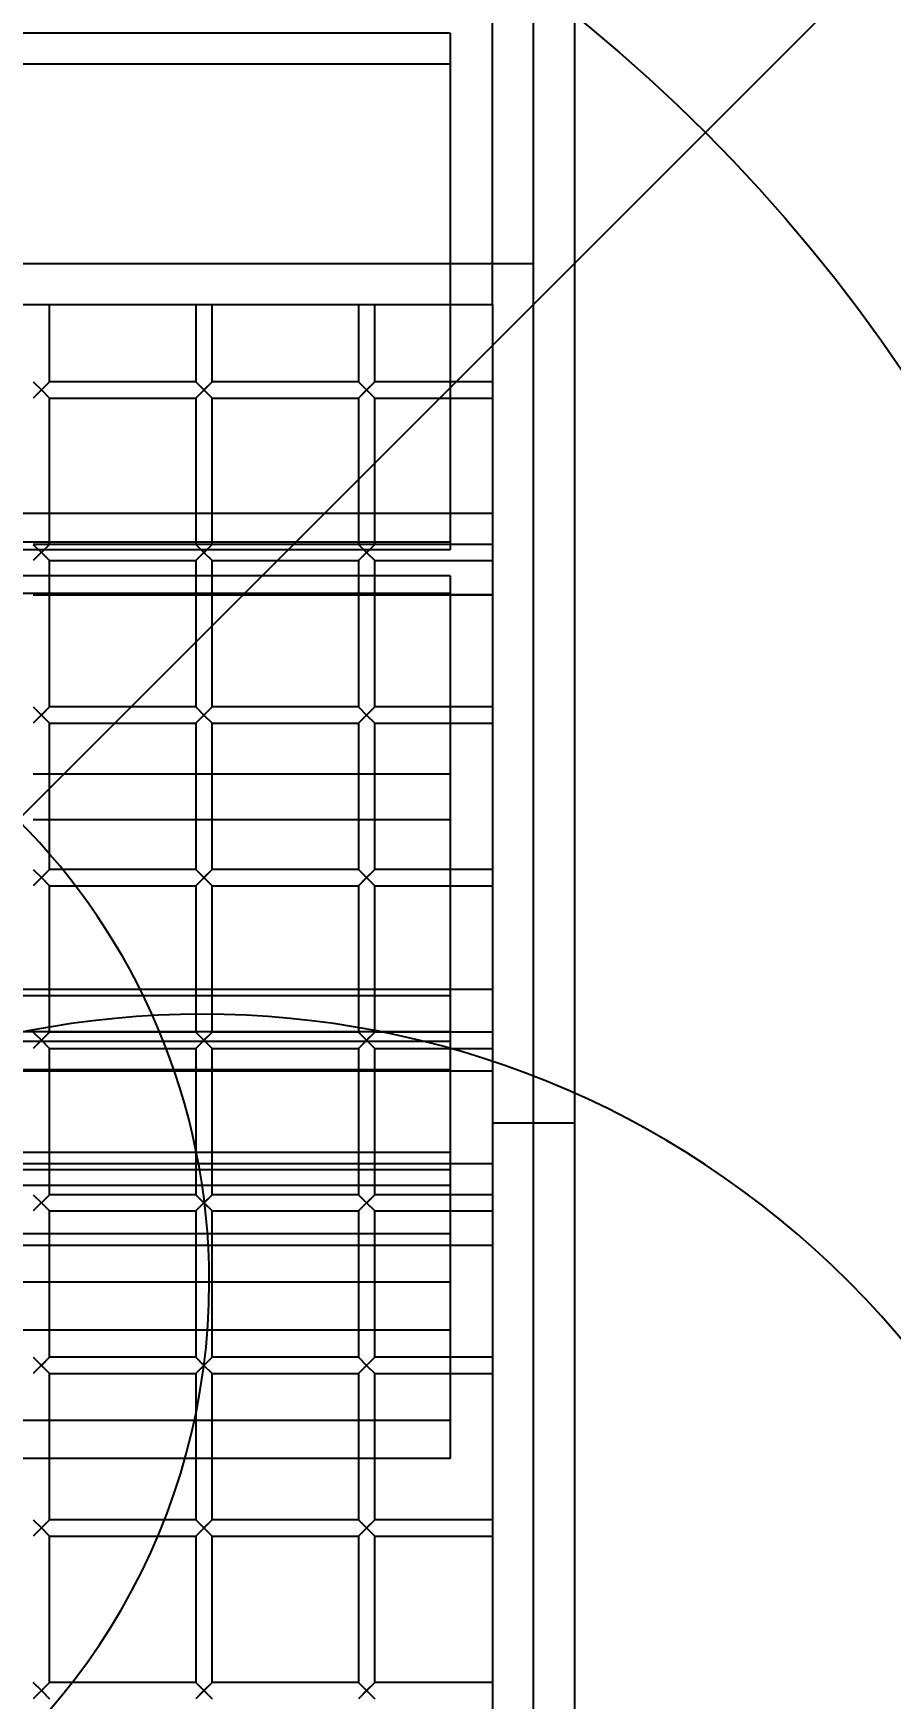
# Model space of a CAD drawing. Header units: centimetres. Extents: x 2097 to 16812, y -3973 to 8191.
# Drawn here: x 11677.31 to 11687.85, y 4765.96 to 4786.44 of the extents above; entities that cross this region are included whole.
import ezdxf
from ezdxf import colors
from ezdxf.entities.mleader import LeaderData, LeaderLine
from ezdxf.math import Vec2, Vec3

# ---------------------------------------------------------------- set-up
doc = ezdxf.new("R2010")
doc.units = ezdxf.units.CM
doc.layers.add('_GAZELEC-RESERVATION', color=1, linetype='Continuous', lineweight=18)
doc.layers.add('Fontanel-rsd', color=7, linetype='Continuous', lineweight=0)
doc.layers.add('prlm-VMC', color=93, linetype='Continuous')
doc.styles.get("Standard").update_dxf_attribs({"font": 'isocp.shx', "height": 15})

# ---------------------------------------------------------------- blocks, each defined once
blk = doc.blocks.new('xi.d500')
at = {"layer": 'prlm-VMC'}
blk.add_line((0, 0), (0, 92.024), dxfattribs=at)
for centre, radius, start, end in [((0, 59.524), 25, 0, 180), ((0, 59.524), 22.5, 0, 180), ((0, 35.917), 26.607, 20.016, 159.984), ((0, 59.524), 25, 180, 0), ((-11.25, 59.524), 11.25, 180, 0), ((0, -22.303), 51.327, 60.8516, 119.1484)]:
    blk.add_arc(centre, radius, start, end, dxfattribs=at)
blk = doc.blocks.new('xi.antares2200v')
at = {"layer": 'prlm-VMC', "color": 0}
for p, q in [((-24.98, 62.4), (-24.98, 2)), ((-24.47, 36.63), (-24.47, 61.68)), ((-23.97, 37.13), (-23.97, 61.18)), ((-22.42, 54.18), (-22.52, 54.28)), ((-22.52, 54.08), (-22.32, 54.28)), ((-22.42, 54.18), (-22.52, 54.28)), ((-22.42, 54.18), (-22.52, 54.08)), ((-22.42, 54.18), (-22.32, 54.28)), ((-22.42, 54.18), (-22.32, 54.28)), ((-22.42, 54.18), (-22.32, 54.08)), ((-22.32, 54.08), (-22.42, 54.18)), ((-20.42, 54.18), (-20.52, 54.28)), ((-20.52, 54.08), (-20.32, 54.28)), ((-20.42, 54.18), (-20.52, 54.28)), ((-20.42, 54.18), (-20.52, 54.08)), ((-20.42, 54.18), (-20.32, 54.28)), ((-20.42, 54.18), (-20.32, 54.28)), ((-20.42, 54.18), (-20.32, 54.08)), ((-20.32, 54.08), (-20.42, 54.18)), ((-18.42, 54.18), (-18.52, 54.28)), ((-18.52, 54.08), (-18.32, 54.28)), ((-18.42, 54.18), (-18.52, 54.28)), ((-18.42, 54.18), (-18.52, 54.08)), ((-18.42, 54.18), (-18.32, 54.28)), ((-18.42, 54.18), (-18.32, 54.28)), ((-18.42, 54.18), (-18.32, 54.08)), ((-18.32, 54.08), (-18.42, 54.18)), ((-23.97, 54.08), (-22.52, 54.08)), ((-22.52, 54.08), (-22.52, 52.28)), ((-22.32, 54.08), (-20.52, 54.08)), ((-22.32, 52.28), (-22.32, 54.08)), ((-20.52, 54.08), (-20.52, 52.28)), ((-20.32, 54.08), (-18.8, 54.08)), ((-20.32, 52.28), (-20.32, 54.08)), ((-18.8, 54.08), (-18.52, 54.08)), ((-18.52, 54.08), (-18.52, 52.28)), ((-22.52, 52.28), (-23.97, 52.28)), ((-22.52, 52.08), (-22.32, 52.28)), ((-22.42, 52.18), (-22.52, 52.28)), ((-22.52, 52.08), (-22.32, 52.28)), ((-22.52, 52.28), (-22.42, 52.18)), ((-20.52, 52.28), (-22.32, 52.28)), ((-20.52, 52.08), (-20.32, 52.28)), ((-20.42, 52.18), (-20.52, 52.28)), ((-20.52, 52.08), (-20.32, 52.28)), ((-20.52, 52.28), (-20.42, 52.18)), ((-19.853, 52.28), (-20.32, 52.28)), ((-18.52, 52.28), (-19.853, 52.28)), ((-18.52, 52.08), (-18.32, 52.28)), ((-18.42, 52.18), (-18.52, 52.28)), ((-18.52, 52.08), (-18.32, 52.28)), ((-18.52, 52.28), (-18.42, 52.18)), ((-23.97, 52.08), (-22.52, 52.08)), ((-22.52, 52.08), (-22.42, 52.18)), ((-22.42, 52.18), (-22.52, 52.08)), ((-22.52, 52.08), (-22.52, 50.28)), ((-22.32, 52.08), (-22.42, 52.18)), ((-22.32, 52.08), (-22.42, 52.18)), ((-22.32, 52.08), (-20.52, 52.08)), ((-22.32, 50.28), (-22.32, 52.08)), ((-20.52, 52.08), (-20.42, 52.18)), ((-20.42, 52.18), (-20.52, 52.08)), ((-20.52, 52.08), (-20.52, 50.28)), ((-20.32, 52.08), (-20.42, 52.18)), ((-20.32, 52.08), (-20.42, 52.18)), ((-20.32, 52.08), (-19.934, 52.08)), ((-20.32, 50.775), (-20.32, 52.08)), ((-19.934, 52.08), (-18.52, 52.08)), ((-18.52, 52.08), (-18.42, 52.18)), ((-18.42, 52.18), (-18.52, 52.08)), ((-18.52, 52.08), (-18.52, 50.28)), ((-18.32, 52.08), (-18.42, 52.18)), ((-18.32, 52.08), (-18.42, 52.18)), ((-23.45, 50.858), (-23.45, 51.324)), ((-23.45, 51.324), (-22.52, 51.324)), ((-22.52, 51.324), (-22.32, 51.324)), ((-22.32, 51.324), (-20.52, 51.324)), ((-20.52, 51.324), (-20.32, 51.324)), ((-20.32, 51.324), (-20.187, 51.324)), ((-20.187, 51.324), (-4.703, 51.324)), ((-23.45, 50.28), (-23.45, 50.858)), ((-23.45, 50.858), (-22.52, 50.858)), ((-22.52, 50.858), (-22.32, 50.858)), ((-22.32, 50.858), (-20.52, 50.858)), ((-20.52, 50.858), (-20.32, 50.858)), ((-20.32, 50.858), (-20.303, 50.858)), ((-20.303, 50.858), (-4.587, 50.858)), ((-20.32, 50.28), (-20.32, 50.775)), ((-22.52, 50.28), (-23.97, 50.28)), ((-23.45, 50.08), (-23.45, 50.28)), ((-22.52, 50.08), (-22.32, 50.28)), ((-22.42, 50.18), (-22.52, 50.28)), ((-22.52, 50.08), (-22.32, 50.28)), ((-22.52, 50.28), (-22.42, 50.18)), ((-20.52, 50.28), (-22.32, 50.28)), ((-20.52, 50.08), (-20.32, 50.28)), ((-20.42, 50.18), (-20.52, 50.28)), ((-20.52, 50.08), (-20.32, 50.28)), ((-20.52, 50.28), (-20.42, 50.18)), ((-18.52, 50.28), (-20.32, 50.28)), ((-18.52, 50.08), (-18.32, 50.28)), ((-18.42, 50.18), (-18.52, 50.28)), ((-18.52, 50.08), (-18.32, 50.28)), ((-18.52, 50.28), (-18.42, 50.18)), ((-23.97, 50.08), (-22.52, 50.08)), ((-23.45, 49.748), (-23.45, 50.08)), ((-22.52, 50.08), (-22.42, 50.18)), ((-22.42, 50.18), (-22.52, 50.08)), ((-22.52, 50.08), (-22.52, 48.28)), ((-22.32, 50.08), (-22.42, 50.18)), ((-22.32, 50.08), (-22.42, 50.18)), ((-22.32, 50.08), (-20.52, 50.08)), ((-22.32, 48.28), (-22.32, 50.08)), ((-20.52, 50.08), (-20.419, 50.181)), ((-20.52, 50.08), (-20.42, 50.18)), ((-20.42, 50.18), (-20.52, 50.08)), ((-20.52, 50.08), (-20.52, 48.28)), ((-20.32, 50.08), (-20.42, 50.18)), ((-20.32, 50.08), (-20.42, 50.18)), ((-20.32, 50.08), (-18.52, 50.08)), ((-20.32, 48.28), (-20.32, 50.08)), ((-18.52, 50.08), (-18.42, 50.18)), ((-18.42, 50.18), (-18.52, 50.08)), ((-18.52, 50.08), (-18.52, 48.28)), ((-18.32, 50.08), (-18.42, 50.18)), ((-18.32, 50.08), (-18.42, 50.18)), ((-23.45, 49.155), (-23.45, 49.748)), ((-23.45, 49.748), (-22.52, 49.748)), ((-22.52, 49.748), (-22.32, 49.748)), ((-22.32, 49.748), (-20.52, 49.748)), ((-20.52, 49.748), (-4.32, 49.748)), ((-23.45, 48.28), (-23.45, 49.155)), ((-23.45, 49.155), (-22.52, 49.155)), ((-22.52, 49.155), (-22.32, 49.155)), ((-22.32, 49.155), (-20.52, 49.155)), ((-20.52, 49.155), (-4.32, 49.155)), ((-23.97, 48.7), (-23.97, 48.7)), ((-23.45, 48.7), (-23.97, 48.7)), ((-1.4, 48.7), (-23.45, 48.7)), ((-1.4, 48.559), (-23.45, 48.559)), ((-22.52, 48.28), (-23.97, 48.28)), ((-23.45, 48.08), (-23.45, 48.28)), ((-22.52, 48.08), (-22.32, 48.28)), ((-22.42, 48.18), (-22.52, 48.28)), ((-22.52, 48.08), (-22.32, 48.28)), ((-22.52, 48.28), (-22.42, 48.18)), ((-22.52, 48.08), (-22.42, 48.18)), ((-22.42, 48.18), (-22.52, 48.08)), ((-22.32, 48.08), (-22.42, 48.18)), ((-22.32, 48.08), (-22.42, 48.18)), ((-20.52, 48.28), (-22.32, 48.28)), ((-20.52, 48.08), (-20.32, 48.28)), ((-20.42, 48.18), (-20.52, 48.28)), ((-20.52, 48.08), (-20.32, 48.28)), ((-20.52, 48.28), (-20.426, 48.186)), ((-20.52, 48.08), (-20.42, 48.18)), ((-20.52, 48.08), (-20.425, 48.175)), ((-20.426, 48.186), (-20.42, 48.18)), ((-20.42, 48.18), (-20.425, 48.175)), ((-20.32, 48.08), (-20.42, 48.18)), ((-20.32, 48.08), (-20.42, 48.18)), ((-18.52, 48.28), (-20.32, 48.28)), ((-18.52, 48.08), (-18.32, 48.28)), ((-18.42, 48.18), (-18.52, 48.28)), ((-18.52, 48.08), (-18.32, 48.28)), ((-18.52, 48.28), (-18.42, 48.18)), ((-18.52, 48.08), (-18.42, 48.18)), ((-18.42, 48.18), (-18.52, 48.08)), ((-18.32, 48.08), (-18.42, 48.18)), ((-18.32, 48.08), (-18.42, 48.18)), ((-23.97, 48.08), (-22.52, 48.08)), ((-23.45, 47.966), (-23.45, 48.08)), ((-23.45, 47.966), (-22.52, 47.966)), ((-23.45, 47.7), (-23.45, 47.966)), ((-22.52, 48.08), (-22.52, 46.28)), ((-22.52, 47.966), (-22.32, 47.966)), ((-22.32, 48.08), (-20.52, 48.08)), ((-22.32, 46.28), (-22.32, 48.08)), ((-22.32, 47.966), (-20.52, 47.966)), ((-20.52, 48.08), (-20.52, 46.28)), ((-20.52, 47.966), (-4.32, 47.966)), ((-20.32, 48.08), (-18.52, 48.08)), ((-20.32, 47.535), (-20.32, 48.08)), ((-18.52, 48.08), (-18.52, 46.28)), ((-23.45, 47.776), (-1.4, 47.776)), ((-23.97, 47.7), (-23.97, 47.7)), ((-23.97, 47.7), (-22.52, 47.7)), ((-23.45, 46.556), (-23.45, 47.7)), ((-23.45, 47.561), (-23.45, 47.561)), ((-23.45, 47.561), (-1.4, 47.561)), ((-22.52, 47.7), (-22.32, 47.7)), ((-22.32, 47.7), (-20.52, 47.7)), ((-20.52, 47.7), (-4.538, 47.7)), ((-20.32, 46.28), (-20.32, 47.535)), ((-24.98, 47.2), (-23.97, 47.2)), ((-23.97, 46.556), (-23.97, 46.556)), ((-23.45, 46.556), (-23.97, 46.556)), ((-23.97, 46.556), (-23.97, 46.556)), ((-22.52, 46.556), (-23.97, 46.556)), ((-23.45, 46.193), (-23.45, 46.556)), ((-1.4, 46.556), (-23.45, 46.556)), ((-1.4, 46.541), (-23.45, 46.541)), ((-22.32, 46.556), (-22.52, 46.556)), ((-20.52, 46.556), (-22.32, 46.556)), ((-20.32, 46.556), (-20.52, 46.556)), ((-20.053, 46.556), (-20.32, 46.556)), ((-4.836, 46.556), (-20.053, 46.556)), ((-22.52, 46.28), (-23.97, 46.28)), ((-1.4, 46.193), (-23.45, 46.193)), ((-23.45, 46.08), (-23.45, 46.193)), ((-22.52, 46.08), (-22.32, 46.28)), ((-22.42, 46.18), (-22.52, 46.28)), ((-22.52, 46.08), (-22.32, 46.28)), ((-22.52, 46.28), (-22.42, 46.18)), ((-22.52, 46.08), (-22.42, 46.18)), ((-22.42, 46.18), (-22.52, 46.08)), ((-22.32, 46.08), (-22.42, 46.18)), ((-22.32, 46.08), (-22.42, 46.18)), ((-20.52, 46.28), (-22.32, 46.28)), ((-20.52, 46.08), (-20.32, 46.28)), ((-20.42, 46.18), (-20.52, 46.28)), ((-20.52, 46.08), (-20.32, 46.28)), ((-20.52, 46.28), (-20.42, 46.18)), ((-20.52, 46.08), (-20.42, 46.18)), ((-20.42, 46.18), (-20.52, 46.08)), ((-20.32, 46.08), (-20.42, 46.18)), ((-20.32, 46.08), (-20.42, 46.18)), ((-19.953, 46.28), (-20.32, 46.28)), ((-18.52, 46.28), (-19.953, 46.28)), ((-18.52, 46.08), (-18.32, 46.28)), ((-18.42, 46.18), (-18.52, 46.28)), ((-18.52, 46.08), (-18.32, 46.28)), ((-18.52, 46.28), (-18.42, 46.18)), ((-18.52, 46.08), (-18.42, 46.18)), ((-18.42, 46.18), (-18.52, 46.08)), ((-18.32, 46.08), (-18.42, 46.18)), ((-18.32, 46.08), (-18.42, 46.18)), ((-23.97, 46.08), (-22.52, 46.08)), ((-23.45, 44.28), (-23.45, 46.08)), ((-23.45, 46.075), (-23.45, 46.075)), ((-23.45, 46.075), (-23.45, 46.075)), ((-23.45, 46.075), (-1.4, 46.075)), ((-22.52, 46.08), (-22.52, 44.28)), ((-22.32, 46.08), (-20.52, 46.08)), ((-22.32, 44.28), (-22.32, 46.08)), ((-20.52, 46.08), (-20.52, 44.28)), ((-20.32, 46.08), (-19.874, 46.08)), ((-20.32, 44.28), (-20.32, 46.08)), ((-19.874, 46.08), (-18.52, 46.08)), ((-18.52, 46.08), (-18.52, 44.28)), ((-23.97, 45.556), (-23.97, 45.556)), ((-23.97, 45.556), (-23.45, 45.556)), ((-23.97, 45.556), (-0.92, 45.556)), ((-23.45, 45.633), (-1.4, 45.633)), ((-23.45, 45.556), (-1.4, 45.556)), ((-22.52, 44.28), (-23.97, 44.28)), ((-23.45, 44.08), (-23.45, 44.28)), ((-22.42, 44.18), (-22.52, 44.28)), ((-22.52, 44.08), (-22.32, 44.28)), ((-22.52, 44.28), (-22.42, 44.18)), ((-22.32, 44.28), (-22.42, 44.18)), ((-22.42, 44.18), (-22.32, 44.28)), ((-20.52, 44.28), (-22.32, 44.28)), ((-20.52, 44.08), (-20.32, 44.28)), ((-20.42, 44.18), (-20.52, 44.28)), ((-20.52, 44.08), (-20.32, 44.28)), ((-20.52, 44.28), (-20.42, 44.18)), ((-18.838, 44.28), (-20.32, 44.28)), ((-18.52, 44.28), (-18.838, 44.28)), ((-18.52, 44.08), (-18.32, 44.28)), ((-18.42, 44.18), (-18.52, 44.28)), ((-18.52, 44.08), (-18.32, 44.28)), ((-18.52, 44.28), (-18.42, 44.18)), ((-23.97, 44.08), (-22.52, 44.08)), ((-23.45, 43.47), (-23.45, 44.08)), ((-22.42, 44.18), (-22.52, 44.08)), ((-22.52, 44.08), (-22.52, 42.28)), ((-22.32, 44.08), (-22.42, 44.18)), ((-22.32, 44.08), (-22.42, 44.18)), ((-22.32, 44.08), (-20.52, 44.08)), ((-22.32, 42.28), (-22.32, 44.08)), ((-20.52, 44.08), (-20.42, 44.18)), ((-20.42, 44.18), (-20.52, 44.08)), ((-20.52, 44.08), (-20.52, 42.28)), ((-20.32, 44.08), (-20.42, 44.18)), ((-20.32, 44.08), (-20.42, 44.18)), ((-20.32, 44.08), (-18.681, 44.08)), ((-20.32, 42.28), (-20.32, 44.08)), ((-18.681, 44.08), (-18.52, 44.08)), ((-18.52, 44.08), (-18.42, 44.18)), ((-18.42, 44.18), (-18.52, 44.08)), ((-18.52, 44.08), (-18.52, 43.889)), ((-18.32, 44.08), (-18.42, 44.18)), ((-18.32, 44.08), (-18.42, 44.18)), ((-18.52, 43.889), (-18.52, 42.28)), ((-23.45, 42.909), (-23.45, 43.47)), ((-23.45, 43.47), (-22.52, 43.47)), ((-22.52, 43.47), (-22.32, 43.47)), ((-22.32, 43.47), (-20.52, 43.47)), ((-20.52, 43.47), (-20.32, 43.47)), ((-20.32, 43.47), (-18.52, 43.47)), ((-18.52, 43.47), (-18.32, 43.47)), ((-23.45, 42.28), (-23.45, 42.909)), ((-23.45, 42.909), (-22.52, 42.909)), ((-22.52, 42.909), (-22.32, 42.909)), ((-22.32, 42.909), (-20.52, 42.909)), ((-20.52, 42.909), (-20.32, 42.909)), ((-20.32, 42.909), (-18.52, 42.909)), ((-18.52, 42.909), (-18.32, 42.909)), ((-22.52, 42.28), (-23.97, 42.28)), ((-23.45, 42.08), (-23.45, 42.28)), ((-22.42, 42.18), (-22.52, 42.28)), ((-22.52, 42.08), (-22.32, 42.28)), ((-22.52, 42.28), (-22.42, 42.18)), ((-22.32, 42.28), (-22.42, 42.18)), ((-22.42, 42.18), (-22.32, 42.28)), ((-20.52, 42.28), (-22.32, 42.28)), ((-20.52, 42.08), (-20.32, 42.28)), ((-20.42, 42.18), (-20.52, 42.28)), ((-20.52, 42.08), (-20.32, 42.28)), ((-20.52, 42.28), (-20.42, 42.18)), ((-18.52, 42.28), (-20.32, 42.28)), ((-18.52, 42.08), (-18.32, 42.28)), ((-18.42, 42.18), (-18.52, 42.28)), ((-18.52, 42.08), (-18.32, 42.28)), ((-18.52, 42.28), (-18.42, 42.18)), ((-23.97, 42.08), (-22.52, 42.08)), ((-23.45, 40.7), (-23.45, 42.08)), ((-22.42, 42.18), (-22.52, 42.08)), ((-22.52, 42.08), (-22.52, 40.28)), ((-22.32, 42.08), (-22.42, 42.18)), ((-22.32, 42.08), (-22.42, 42.18)), ((-22.32, 42.08), (-20.52, 42.08)), ((-22.32, 40.28), (-22.32, 42.08)), ((-20.52, 42.08), (-20.42, 42.18)), ((-20.42, 42.18), (-20.52, 42.08)), ((-20.52, 42.08), (-20.52, 40.28)), ((-20.32, 42.08), (-20.42, 42.18)), ((-20.32, 42.08), (-20.42, 42.18)), ((-20.32, 42.08), (-18.52, 42.08)), ((-20.32, 40.28), (-20.32, 42.08)), ((-18.52, 42.08), (-18.42, 42.18)), ((-18.42, 42.18), (-18.52, 42.08)), ((-18.52, 42.08), (-18.52, 40.28)), ((-18.32, 42.08), (-18.42, 42.18)), ((-18.32, 42.08), (-18.42, 42.18)), ((-23.97, 40.7), (-23.97, 40.7)), ((-23.97, 40.7), (-23.45, 40.7)), ((-23.97, 40.7), (-23.97, 40.7)), ((-22.52, 40.7), (-23.97, 40.7)), ((-23.45, 40.466), (-23.45, 40.7)), ((-1.4, 40.681), (-23.45, 40.681)), ((-22.32, 40.7), (-22.52, 40.7)), ((-20.52, 40.7), (-22.32, 40.7)), ((-20.32, 40.7), (-20.52, 40.7)), ((-18.52, 40.7), (-20.32, 40.7)), ((-18.32, 40.7), (-18.52, 40.7)), ((-23.45, 40.466), (-1.4, 40.466)), ((-22.52, 40.28), (-23.97, 40.28)), ((-22.42, 40.18), (-22.52, 40.28)), ((-22.52, 40.08), (-22.32, 40.28)), ((-22.52, 40.28), (-22.42, 40.18)), ((-22.42, 40.18), (-22.52, 40.08)), ((-22.32, 40.28), (-22.42, 40.18)), ((-22.42, 40.18), (-22.32, 40.28)), ((-22.32, 40.08), (-22.42, 40.18)), ((-22.32, 40.08), (-22.42, 40.18)), ((-20.52, 40.28), (-22.32, 40.28)), ((-20.52, 40.08), (-20.32, 40.28)), ((-20.42, 40.18), (-20.52, 40.28)), ((-20.52, 40.08), (-20.32, 40.28)), ((-20.52, 40.28), (-20.42, 40.18)), ((-20.52, 40.08), (-20.42, 40.18)), ((-20.42, 40.18), (-20.52, 40.08)), ((-20.32, 40.08), (-20.42, 40.18)), ((-20.32, 40.08), (-20.42, 40.18)), ((-18.52, 40.28), (-20.32, 40.28)), ((-18.52, 40.08), (-18.32, 40.28)), ((-18.42, 40.18), (-18.52, 40.28)), ((-18.52, 40.08), (-18.32, 40.28)), ((-18.52, 40.28), (-18.42, 40.18)), ((-18.52, 40.08), (-18.42, 40.18)), ((-18.42, 40.18), (-18.52, 40.08)), ((-18.32, 40.08), (-18.42, 40.18)), ((-18.32, 40.08), (-18.42, 40.18)), ((-23.97, 40.08), (-22.52, 40.08)), ((-23.45, 40.078), (-23.45, 40.148)), ((-23.45, 40.148), (-1.4, 40.148)), ((-22.52, 40.078), (-23.45, 40.078)), ((-23.45, 38.28), (-23.45, 40.078)), ((-23.45, 40.055), (-1.4, 40.055)), ((-22.52, 40.08), (-22.52, 38.28)), ((-22.32, 40.078), (-22.52, 40.078)), ((-22.32, 40.08), (-20.52, 40.08)), ((-22.32, 38.28), (-22.32, 40.08)), ((-20.52, 40.078), (-22.32, 40.078)), ((-20.52, 40.08), (-20.52, 38.28)), ((-20.32, 40.078), (-20.52, 40.078)), ((-20.32, 40.08), (-18.52, 40.08)), ((-20.32, 38.28), (-20.32, 40.08)), ((-18.52, 40.078), (-20.32, 40.078)), ((-18.52, 40.08), (-18.52, 38.28)), ((-18.32, 40.078), (-18.52, 40.078)), ((-23.97, 39.7), (-23.97, 39.7)), ((-23.97, 39.7), (-23.45, 39.7)), ((-23.97, 39.7), (-0.92, 39.7)), ((-23.45, 39.7), (-1.4, 39.7)), ((-23.45, 39.7), (-1.4, 39.7)), ((-22.52, 38.28), (-23.97, 38.28)), ((-23.45, 38.08), (-23.45, 38.28)), ((-22.52, 38.08), (-22.32, 38.28)), ((-22.42, 38.18), (-22.52, 38.28)), ((-22.52, 38.28), (-22.42, 38.18)), ((-22.42, 38.18), (-22.52, 38.08)), ((-22.32, 38.28), (-22.42, 38.18)), ((-22.42, 38.18), (-22.32, 38.28)), ((-22.32, 38.08), (-22.42, 38.18)), ((-22.32, 38.08), (-22.42, 38.18)), ((-20.52, 38.28), (-22.32, 38.28)), ((-20.52, 38.08), (-20.32, 38.28)), ((-20.42, 38.18), (-20.52, 38.28)), ((-20.52, 38.08), (-20.32, 38.28)), ((-20.52, 38.28), (-20.42, 38.18)), ((-20.52, 38.08), (-20.42, 38.18)), ((-20.42, 38.18), (-20.52, 38.08)), ((-20.32, 38.08), (-20.42, 38.18)), ((-20.32, 38.08), (-20.42, 38.18)), ((-18.52, 38.28), (-20.32, 38.28)), ((-18.52, 38.08), (-18.32, 38.28)), ((-18.42, 38.18), (-18.52, 38.28)), ((-18.52, 38.08), (-18.32, 38.28)), ((-18.52, 38.28), (-18.42, 38.18)), ((-18.52, 38.08), (-18.42, 38.18)), ((-18.42, 38.18), (-18.52, 38.08)), ((-18.32, 38.08), (-18.42, 38.18)), ((-18.32, 38.08), (-18.42, 38.18)), ((-23.97, 38.08), (-22.52, 38.08)), ((-23.45, 37.13), (-23.45, 38.08)), ((-22.52, 38.08), (-22.52, 37.13)), ((-22.32, 37.13), (-22.32, 38.08)), ((-22.32, 38.08), (-20.52, 38.08)), ((-20.52, 38.08), (-20.52, 37.13)), ((-20.32, 37.13), (-20.32, 38.08)), ((-20.32, 38.08), (-18.52, 38.08)), ((-18.52, 38.08), (-18.52, 37.13)), ((-23.97, 37.13), (-23.97, 36.18)), ((-0.92, 37.13), (-23.97, 37.13)), ((-23.45, 34.172), (-23.45, 37.13)), ((-24.47, 2), (-24.47, 36.63)), ((-24.47, 36.63), (-0.43, 36.63)), ((-23.97, 36.18), (-23.97, 11.18)), ((-23.45, 33.794), (-23.45, 34.172)), ((-23.45, 34.172), (-1.4, 34.172)), ((-23.45, 33.794), (-1.4, 33.794))]:
    blk.add_line(p, q, dxfattribs=at)
blk.add_circle((-12.445, 49.155), 20, dxfattribs=at)
for start, end in [(360, 180), (180, 360)]:
    blk.add_arc((-12.445, 49.155), 8.04, start, end, dxfattribs=at)

msp = doc.modelspace()

# ---------------------------------------------------------------- block references
at = {"layer": 'prlm-VMC'}
for name, p, rotation in [('xi.d500', (11713.521, 4813.172), 134.9999999999959), ('xi.antares2200v', (11658.986, 4820.237), 180)]:
    msp.add_blockref(name, p, dxfattribs=dict(at, rotation=rotation))

# ---------------------------------------------------------------- leaders
at = {"layer": '_GAZELEC-RESERVATION', "color": 6}
ml = msp.add_multileader_mtext('Standard', dxfattribs=at)
ml.set_content('résa n°19 EU\\P25X25 A.inf: +204.08', color=6)
ml.set_leader_properties()
ml.build(insert=Vec2(0, 0))
ml.multileader.update_dxf_attribs({"has_text_frame": 1, "arrow_head_size": 8, "scale": 20})
ctx = ml.context
ctx.base_point, ctx.scale, ctx.char_height, ctx.arrow_head_size, ctx.landing_gap_size, ctx.plane_origin = Vec3(11201.991, 4815.997), 20, 8, 8, 4, Vec3(10699.893, 4590.317)
notes = []
notes.append((ctx, [(0, (1, 1, 0), (11314.379, 4815.997), (-1, 0), 8.984, [(0, [(11445.345, 4756.233)], 0, [])])]))
ctx.mtext.insert, ctx.mtext.width, ctx.mtext.flow_direction = Vec3(11205.991, 4819.997), 156.88504, 5
ml = msp.add_multileader_mtext('Standard', dxfattribs=at)
ml.set_content('résa n°35 VMC\\P500X200 A.inf: +204.50', color=6)
ml.set_leader_properties()
ml.build(insert=Vec2(0, 0))
ml.multileader.update_dxf_attribs({"has_text_frame": 1, "arrow_head_size": 8, "scale": 20})
ctx = ml.context
ctx.base_point, ctx.scale, ctx.char_height, ctx.arrow_head_size, ctx.landing_gap_size, ctx.plane_origin = Vec3(11143.041, 4778.792), 20, 8, 8, 4, Vec3(10515.726, 4597.495)
notes.append((ctx, [(0, (1, 1, 0), (11266.432, 4778.792), (-1, 0), 8.984, [(0, [(11445.345, 4743.483)], 0, [])])]))
ctx.mtext.insert, ctx.mtext.width, ctx.mtext.flow_direction = Vec3(11147.041, 4782.792), 156.88504, 5
at = {"layer": 'Fontanel-rsd', "color": 140}
ml = msp.add_multileader_mtext('Standard', dxfattribs=at)
ml.set_content('Cheminée visite drain Ø160', color=140)
ml.set_leader_properties()
ml.build(insert=Vec2(0, 0))
ml.multileader.update_dxf_attribs({"has_text_frame": 1, "text_right_attachment_type": 6, "dogleg_length": 10, "arrow_head_size": 15})
ctx = ml.context
ctx.base_point, ctx.char_height, ctx.arrow_head_size, ctx.plane_origin = Vec3(11680.634, 4798.583), 10, 15, Vec3(11926.028, 4759.055)
ctx.right_attachment, ctx.text_align_type = 6, 2
notes.append((ctx, [(0, (1, 1, 0), (11848.133, 4791.583), (-1, 0), 10, [(0, [(11915.246, 4759.429)], 0, [])])]))
ctx.mtext.insert, ctx.mtext.width, ctx.mtext.alignment, ctx.mtext.flow_direction = Vec3(11836.133, 4803.583), 221.19253, 3, 5
for ctx, leaders in notes:
    for number, flags, end, landing, length, lines in leaders:
        leader = LeaderData()
        leader.index, (leader.has_last_leader_line, leader.has_dogleg_vector, leader.attachment_direction) = number, flags
        leader.last_leader_point, leader.dogleg_vector, leader.dogleg_length = Vec3(end), Vec3(landing), length
        for number, points, colour, breaks in lines:
            line = LeaderLine()
            line.index, line.vertices, line.color, line.breaks = number, Vec3.list(points), colors.encode_raw_color(colour), breaks
            leader.lines.append(line)
        ctx.leaders.append(leader)

doc.saveas('drawing.dxf')
